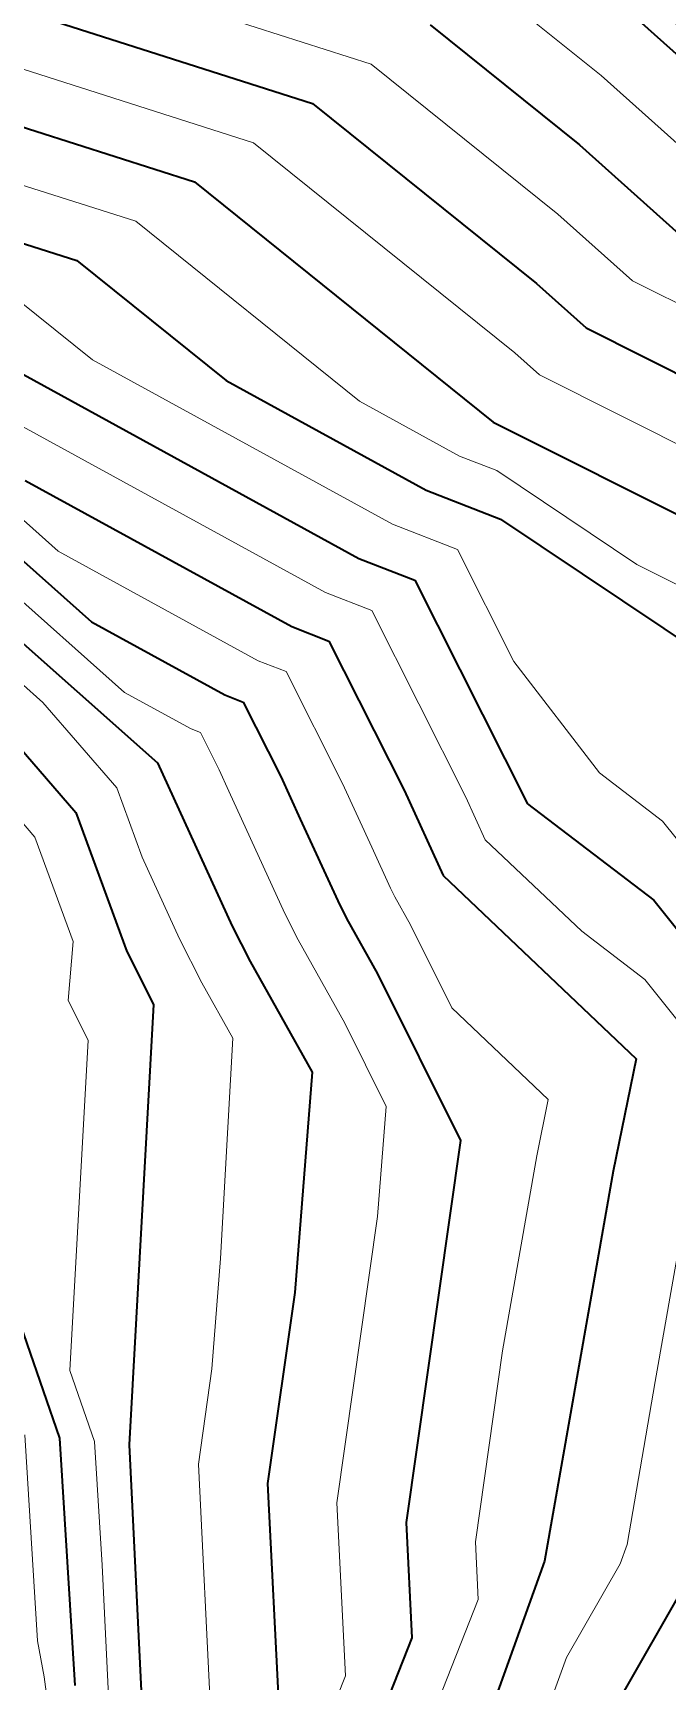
# Model space of a CAD drawing. Header units: millimetres. Extents: x -861324 to 439029, y -308065 to 694685.
# Drawn here: x -289359 to -266217, y 5399 to 65552 of the extents above; entities that cross this region are included whole.
import ezdxf

# ---------------------------------------------------------------- set-up
doc = ezdxf.new("R2010")
doc.units = ezdxf.units.MM
for name, color, linetype, lineweight in [('C-TOPO-MAJR', 7, 'Continuous', 35), ('C-TOPO-MINR', 7, 'Continuous', 9), ('S-BEAM', 12, 'Continuous', 9)]:
    doc.layers.add(name, color=color, linetype=linetype, lineweight=lineweight)

# ---------------------------------------------------------------- blocks, each defined once
blk = doc.blocks.new('Dầm C52 - Hộp 40x60-19906-BỐ TRÍ BÈ PIN HỒ BẢN MÒNG')
at = {"layer": 'S-BEAM', "color": 7}
for p, q in [((-26564, 20), (46263, 20)), ((46263, 20), (46263, -20)), ((46263, -20), (-26564, -20))]:
    blk.add_line(p, q, dxfattribs=at)
blk = doc.blocks.new('HOBANMONG_BEPIN 6_rvt-1-BỐ TRÍ BÈ PIN HỒ BẢN MÒNG')
at = {"layer": 'S-BEAM', "lineweight": 9, "rotation": 324.9999999999993}
blk.add_blockref('Dầm C52 - Hộp 40x60-19906-BỐ TRÍ BÈ PIN HỒ BẢN MÒNG', (-286458, 80301), dxfattribs=at)

msp = doc.modelspace()

# ---------------------------------------------------------------- linework, layer by layer
at = {"layer": 'C-TOPO-MAJR'}
for p, q in [((-289907, 66409), (-279160, 62980)), ((-267835, 66527), (-262399, 61661)), ((-274860, 65849), (-269411, 61468)), ((-297790, 64684), (-283460, 60112)), ((-279160, 62980), (-270986, 56410)), ((-269411, 61468), (-265787, 58225)), ((-283460, 60112), (-272561, 51351)), ((-294925, 59529), (-287760, 57243)), ((-287760, 57243), (-282311, 52863)), ((-270986, 56410), (-269174, 54788)), ((-269174, 54788), (-262235, 51309)), ((-292060, 54375), (-277461, 46374)), ((-282311, 52863), (-275011, 48862)), ((-272561, 51351), (-262153, 46133)), ((-292620, 48854), (-287227, 44063)), ((-289644, 49219), (-279911, 43885)), ((-275011, 48862), (-272298, 47807)), ((-272298, 47807), (-262071, 40956)), ((-277461, 46374), (-275427, 45582)), ((-292901, 46093), (-284811, 38907)), ((-275427, 45582), (-271313, 37412)), ((-287227, 44063), (-282361, 41396)), ((-293181, 43333), (-287797, 37101)), ((-279911, 43885), (-278555, 43357)), ((-278555, 43357), (-275812, 37911)), ((-282361, 41396), (-281683, 41132)), ((-281683, 41132), (-280312, 38409)), ((-284811, 38907), (-282084, 32954)), ((-280312, 38409), (-279601, 36855)), ((-275812, 37911), (-274392, 34802)), ((-271313, 37412), (-266700, 33897)), ((-287797, 37101), (-285931, 32030)), ((-279601, 36855), (-278238, 33878)), ((-274392, 34802), (-267343, 28114)), ((-278238, 33878), (-277914, 33234)), ((-266700, 33897), (-263596, 30006)), ((-277914, 33234), (-276780, 31209)), ((-282084, 32954), (-281437, 31665)), ((-285931, 32030), (-284959, 30097)), ((-281437, 31665), (-279168, 27616)), ((-276780, 31209), (-273760, 25131)), ((-284959, 30097), (-285851, 14021)), ((-267343, 28114), (-268186, 24011)), ((-279168, 27616), (-279805, 19576)), ((-273760, 25131), (-275740, 11189)), ((-268186, 24011), (-270684, 9773)), ((-290178, 19448), (-288386, 14262)), ((-279805, 19576), (-280795, 12605)), ((-288386, 14262), (-287827, 5239)), ((-285851, 14021), (-285226, 1397)), ((-280795, 12605), (-280379, 4189)), ((-275740, 11189), (-275531, 6981)), ((-270684, 9773), (-273926, 783)), ((-265176, 9590), (-269096, 2743)), ((-275531, 6981), (-278756, -1178))]:
    msp.add_line(p, q, dxfattribs=at)
at = {"layer": 'C-TOPO-MINR'}
for p, q in [((-285966, 67272), (-277010, 64415)), ((-272710, 67283), (-268623, 63998)), ((-293848, 65546), (-281310, 61546)), ((-277010, 64415), (-270198, 58939)), ((-268623, 63998), (-264093, 59943)), ((-296357, 62106), (-285610, 58678)), ((-281310, 61546), (-271773, 53880)), ((-285610, 58678), (-277436, 52107)), ((-270198, 58939), (-267480, 56506)), ((-267480, 56506), (-262276, 53897)), ((-289910, 55809), (-287185, 53619)), ((-287185, 53619), (-276236, 47618)), ((-271773, 53880), (-270867, 53069)), ((-270867, 53069), (-262194, 48721)), ((-290852, 51797), (-278686, 45129)), ((-277436, 52107), (-273786, 50107)), ((-292480, 50234), (-288435, 46641)), ((-273786, 50107), (-272430, 49579)), ((-272430, 49579), (-267316, 46154)), ((-276236, 47618), (-273863, 46695)), ((-292760, 47474), (-286019, 41485)), ((-288435, 46641), (-281136, 42640)), ((-273863, 46695), (-271806, 42610)), ((-267316, 46154), (-262112, 43544)), ((-278686, 45129), (-276991, 44470)), ((-293041, 44713), (-288996, 41120)), ((-276991, 44470), (-273563, 37662)), ((-281136, 42640), (-280119, 42245)), ((-280119, 42245), (-278062, 38160)), ((-271806, 42610), (-268685, 38546)), ((-288996, 41120), (-286304, 38004)), ((-286019, 41485), (-283586, 40152)), ((-293328, 40872), (-289290, 36198)), ((-283586, 40152), (-283247, 40020)), ((-283247, 40020), (-282561, 38658)), ((-282561, 38658), (-282206, 37881)), ((-268685, 38546), (-266378, 36788)), ((-286304, 38004), (-285371, 35468)), ((-278062, 38160), (-276996, 35828)), ((-282206, 37881), (-280161, 33416)), ((-273563, 37662), (-272852, 36107)), ((-266378, 36788), (-261722, 30952)), ((-289290, 36198), (-287890, 32395)), ((-272852, 36107), (-269328, 32763)), ((-276996, 35828), (-276315, 34340)), ((-285371, 35468), (-284008, 32492)), ((-276315, 34340), (-276153, 34018)), ((-276153, 34018), (-275586, 33005)), ((-280161, 33416), (-279675, 32449)), ((-284008, 32492), (-283198, 30881)), ((-275586, 33005), (-274076, 29967)), ((-269328, 32763), (-267022, 31005)), ((-287890, 32395), (-288074, 30241)), ((-279675, 32449), (-277974, 29413)), ((-283198, 30881), (-282064, 28857)), ((-267022, 31005), (-265470, 29060)), ((-288074, 30241), (-287346, 28792)), ((-274076, 29967), (-270552, 26623)), ((-277974, 29413), (-276464, 26374)), ((-287346, 28792), (-288014, 16735)), ((-282064, 28857), (-282509, 20819)), ((-270552, 26623), (-270973, 24571)), ((-276464, 26374), (-276783, 22354)), ((-270973, 24571), (-272222, 17452)), ((-265399, 23451), (-266648, 16332)), ((-276783, 22354), (-278268, 11897)), ((-282509, 20819), (-282828, 16798)), ((-272222, 17452), (-273212, 10481)), ((-288014, 16735), (-287118, 14142)), ((-282828, 16798), (-283323, 13313)), ((-266648, 16332), (-267669, 10378)), ((-289654, 14383), (-289188, 6869)), ((-287118, 14142), (-286839, 9630)), ((-283323, 13313), (-282802, 2793)), ((-278268, 11897), (-277955, 5585)), ((-273212, 10481), (-273108, 8377)), ((-267669, 10378), (-267930, 9682)), ((-286839, 9630), (-286526, 3318)), ((-267930, 9682), (-269890, 6258)), ((-273108, 8377), (-274720, 4298)), ((-289188, 6869), (-288945, 5550)), ((-269890, 6258), (-271511, 1763)), ((-288945, 5550), (-288844, 4742)), ((-277955, 5585), (-280374, -534))]:
    msp.add_line(p, q, dxfattribs=at)

# ---------------------------------------------------------------- block references
at = {"lineweight": 5}
msp.add_blockref('HOBANMONG_BEPIN 6_rvt-1-BỐ TRÍ BÈ PIN HỒ BẢN MÒNG', (0, 0), dxfattribs=at)

doc.saveas('drawing.dxf')
